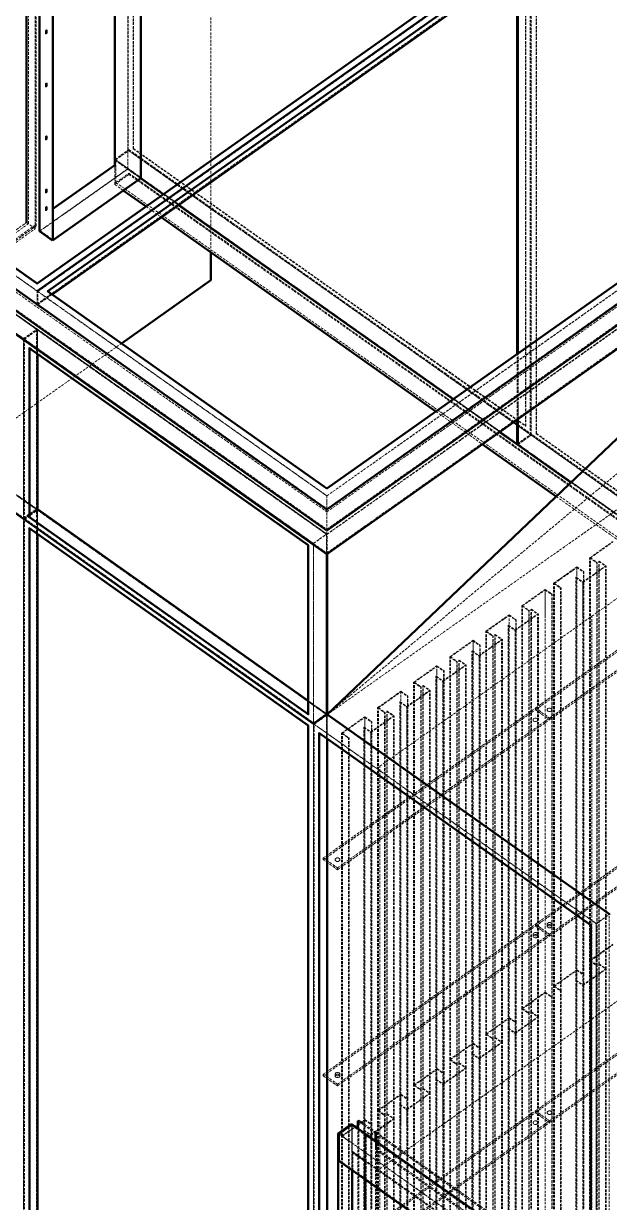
# Model space of a CAD drawing. Header units: millimetres. Extents: x 924 to 14628, y 360 to 10527.
# Drawn here: x 2402 to 3281, y 2112 to 3881 of the extents above; entities that cross this region are included whole.
import ezdxf

# ---------------------------------------------------------------- set-up
doc = ezdxf.new("R2010")
doc.units = ezdxf.units.MM
doc.linetypes.add('Hidden', pattern=[15, 5, -3, 5, -2])
for name, color, linetype, lineweight in [('Default', 7, 'Continuous', 50), ('Edges', 7, 'Hidden', 15), ('HiddenEdges', 2, 'Hidden', 15), ('HiddenSilhouettes', 2, 'Hidden', 15), ('HiddenWires', 7, 'Hidden', 15), ('Silhouettes', 7, 'Continuous', 50), ('Wires', 7, 'Hidden', 15)]:
    doc.layers.add(name, color=color, linetype=linetype, lineweight=lineweight)

# ---------------------------------------------------------------- blocks, each defined once
blk = doc.blocks.new('Isometric')
at = {"layer": 'Edges'}
for points in [[(-579.1, 311.7), (1089.7, 1491.7)], [(-2269.1, 1424.8), (-20.5, -165.2)], [(-2269.1, 1377.4), (-20.5, -212.6)], [(-20.5, -98.3), (1669.5, 1096.7)], [(-20.5, -175.6), (1751.5, 1077.4)], [(-1406.4, 881.7), (-600.3, 311.7)], [(-568.7, 475.1), (-443.9, 563.3)], [(-444.8, 563.9), (-443.9, 563.3)], [(-418.7, 555.9), (-393.6, 538.1)], [(-568.7, 414.3), (-393.6, 538.1)], [(-393.6, 539.3), (-346.6, 506.1)], [(-393.6, 538.5), (-347.2, 505.7)], [(-316.7, 484.1), (232.7, 95.7)], [(-316.1, 484.6), (233.3, 96.1)], [(-679.7, 382.8), (-603.9, 436.3)], [(-600.3, 311.7), (-20.5, -98.3)], [(-20, -535.7), (746.2, 101)], [(362.2, 4.9), (468.7, -70.4)], [(-616.6, -141.2), (-615.7, -140.6)], [(-616.6, -141.2), (-58, -536.2)], [(-47.4, -554.3), (-47.4, -195.7)], [(-47.4, -554.3), (518.3, -954.3)], [(518.3, -954.3), (545.2, -935.3)], [(41.4, -1348.9), (76.7, -1373.9)], [(3.5, -1374.9), (467.4, -1702.9)], [(76.7, -1373.9), (451.5, -1638.9)]]:
    blk.add_lwpolyline(points, dxfattribs=at)
for points in [[(-393.6, 538.1, 0), (-393.6, 1569.8, 0)], [(-443.9, 563.3, 0), (-443.9, 1534.2, 0)], [(-418.7, 555.9, 0), (-418.7, 1552, 0)], [(-569.5, 412.9, 0), (-569.5, 1445.4, 0)], [(-603.9, 436.3, 0), (-603.9, 1421.1, 0)], [(-2216.8, 1377.4, 0), (-20.5, -175.6, 0)], [(-20.5, -165.2, 0), (1803.8, 1124.8, 0)], [(-20.5, -212.6, 0), (1803.8, 1077.4, 0)], [(362.2, 187.3, 0), (362.2, 964.2, 0)], [(-568.7, 449.9, 0), (-418.7, 555.9, 0)], [(-621.5, 448.8, 0), (-603.9, 436.3, 0)], [(-600.3, 284.8, 0), (-600.3, 311.7, 0)], [(-627.2, -144.3, 0), (-627.2, 214.3, 0)], [(-616.6, -141.2, 0), (-616.6, 198.2, 0)], [(361.3, 4.7, 0), (361.3, 55.3, 0)], [(362.2, 4.9, 0), (362.2, 55.9, 0)], [(325.5, 30, 0), (468.2, -70.8, 0)], [(326.1, 30.4, 0), (360.5, 6.1, 0)], [(-20.5, -125.2, 0), (-20.5, -98.3, 0)], [(-615.7, -136.6, 0), (-599.5, -125.1, 0)], [(-627.2, -1834.3, 0), (-627.2, -144.3, 0)], [(-616.6, -1831.2, 0), (-616.6, -162.4, 0)], [(-20.5, -167.3, 0), (-20.5, -165.2, 0)], [(-20.5, -175.6, 0), (-20.5, -167.3, 0)], [(-20.5, -214.7, 0), (-20.5, -212.6, 0)], [(-20.5, -535.3, 0), (-20.5, -509, 0)], [(-47.4, -2244.3, 0), (-47.4, -554.3, 0)], [(-36.8, -2241.2, 0), (-36.8, -572.4, 0)], [(518.3, -2644.3, 0), (518.3, -954.3, 0)], [(2.4, -1374.1, 0), (3.5, -1374.9, 0)], [(3.5, -2235.1, 0), (3.5, -1374.9, 0)], [(76.7, -1388.7, 0), (76.7, -1373.9, 0)], [(55, -2209.3, 0), (55, -1465.1, 0)]]:
    blk.add_polyline3d(points, dxfattribs=at)
at = {"layer": 'HiddenEdges'}
for points in [[(-600.3, 325.8), (1068.4, 1505.8)], [(-600.3, 312), (1088, 1505.8)], [(-600.3, 286), (1088, 1479.8)], [(-600.3, 284.8), (1089.7, 1479.8)], [(-2212.5, 1375.3), (-20.5, -174.7)], [(-20.5, -84.2), (1648.3, 1095.8)], [(-20.5, -124), (1667.8, 1069.8)], [(-1404.7, 880.8), (-600.3, 312)], [(-1404.7, 854.8), (-600.3, 286)], [(-583.5, 831.4), (-583.3, 832.2)], [(-583.5, 831.4), (-583.5, 827.9)], [(-583.3, 832.2), (-582.5, 831.6)], [(-582.8, 833.1), (-582.1, 833.8)], [(-582.8, 833.1), (-581.9, 832.5)], [(-582.8, 827.1), (-581.9, 826.5)], [(-582.5, 826.7), (-581.9, 826.5)], [(-581.9, 826.5), (-581.2, 826.8)], [(-581.4, 834.1), (-580.5, 833.5)], [(-581.4, 828.1), (-580.5, 827.5)], [(-580.9, 829), (-580, 828.4)], [(-580, 833.4), (-579.8, 832.8)], [(-580, 828.4), (-579.8, 829.3)], [(-579.8, 829.3), (-579.8, 832.8)], [(-1406.4, 804.5), (-600.3, 234.5)], [(-583.5, 725.3), (-583.3, 726.2)], [(-583.5, 725.3), (-583.5, 721.8)], [(-583.5, 721.8), (-583.3, 721.2)], [(-583.3, 726.2), (-582.5, 725.6)], [(-582.8, 727), (-582.1, 727.7)], [(-582.8, 721.1), (-581.9, 720.5)], [(-582.1, 727.7), (-581.4, 728)], [(-582.1, 727.7), (-581.2, 727.1)], [(-582.1, 721.4), (-581.2, 720.8)], [(-581.9, 720.5), (-581.2, 720.8)], [(-581.4, 728), (-580.5, 727.4)], [(-581.4, 728), (-580.9, 727.9)], [(-581.2, 720.8), (-580.5, 721.5)], [(-580, 727.3), (-579.8, 726.7)], [(-579.8, 723.2), (-579.8, 726.7)], [(-20.5, -536.2), (1747.3, 713.8)], [(-583.5, 619.3), (-583.3, 620.1)], [(-583.5, 619.3), (-583.5, 615.7)], [(-583.5, 615.7), (-583.3, 615.2)], [(-582.8, 621), (-582.1, 621.7)], [(-582.5, 614.6), (-581.9, 614.4)], [(-581.9, 614.4), (-581.2, 614.7)], [(-581.4, 622), (-580.5, 621.4)], [(-581.4, 622), (-580.9, 621.8)], [(-580.9, 616.9), (-580, 616.3)], [(-580, 616.3), (-579.8, 617.1)], [(-579.8, 617.1), (-579.8, 620.7)], [(-444.8, 574.7), (-417.9, 593.7)], [(-417.9, 593.7), (388.2, 23.7)], [(-416.5, 592.6), (2369.5, -1377.4)], [(-408.1, 596.2), (376.7, 41.2)], [(-444.8, 574.7), (-393.6, 538.5)], [(-444.8, 573.8), (-443.9, 574.4)], [(-443.9, 574.9), (-393.6, 539.3)], [(-443.9, 574.4), (362.2, 4.4)], [(-442.6, 574.1), (2317.2, -1377.4)], [(-583.5, 513.2), (-583.3, 514)], [(-583.5, 513.2), (-583.5, 509.7)], [(-583.5, 509.7), (-583.3, 509.1)], [(-582.1, 515.6), (-581.2, 515)], [(-582.1, 509.2), (-581.2, 508.6)], [(-581.9, 508.3), (-581.2, 508.6)], [(-580.5, 509.3), (-580, 510.2)], [(-580, 515.2), (-579.8, 514.6)], [(-579.8, 511.1), (-579.8, 514.6)], [(-346.6, 506.1), (-316.1, 484.6)], [(-583.5, 477.8), (-583.3, 478.7)], [(-583.5, 477.8), (-583.5, 474.3)], [(-583.5, 474.3), (-583.3, 473.7)], [(-582.8, 479.6), (-581.9, 479)], [(-582.8, 473.6), (-581.9, 473)], [(-581.9, 473), (-581.2, 473.3)], [(-581.4, 480.6), (-580.9, 480.4)], [(-580.9, 475.5), (-580, 474.9)], [(-580.5, 474), (-580, 474.9)], [(-580, 479.8), (-579.8, 479.2)], [(-579.8, 475.7), (-579.8, 479.2)], [(-593.8, 432.1), (-568.7, 449.9)], [(-1431.6, 424.8), (-627.2, -144)], [(-1405.6, 444.4), (-599.5, -125.6)], [(-598.6, 310.8), (-20.5, -98)], [(-579.1, 310.8), (-20.5, -84.2)], [(-598.6, 284.8), (-20.5, -124)], [(-627.2, 216.3), (-47.4, -193.7)], [(-625.5, 215.5), (-47.4, -193.3)], [(-601.2, -123.9), (-601.2, 235.1)], [(-600.3, 234.5), (-599.5, 235.1)], [(-600.3, 234.5), (-20.5, -175.5)], [(-599.5, 233.9), (-21.4, -174.9)], [(-615.7, 198.8), (-57.1, -196.2)], [(232.7, 95.7), (325.5, 30)], [(233.3, 96.1), (326.1, 30.4)], [(361.3, 4.7), (388.2, 23.7)], [(362.2, 4.9), (388.2, 23.3)], [(362.2, 4.4), (1168.3, -565.6)], [(468.7, -70.4), (1166.6, -563.9)], [(-627.2, -144.3), (-600.3, -125.3)], [(-625.5, -143.5), (-615.7, -136.6)], [(-599.5, -126.8), (-21.4, -535.6)], [(-625.5, -145.2), (-47.4, -554)], [(-47.4, -193.7), (-20.5, -174.7)], [(-20.5, -175.5), (-19.7, -174.9)], [(-58, -196.8), (-57.1, -196.2)], [(-47.4, -552.3), (-47.4, -193.3)], [(-47.4, -554), (-21.4, -535.6)], [(-20.5, -536.2), (545.2, -936.2)], [(-19.7, -536.8), (544.3, -935.6)], [(-45.7, -555.2), (518.3, -954)], [(-35.9, -571.8), (508.6, -956.8)], [(518.3, -954), (544.3, -935.6)], [(4.7, -1375.3), (29.3, -1357.9)], [(4.7, -1375.3), (468.5, -1703.3)], [(56.1, -1376.9), (74, -1389.5)], [(58.1, -1375.5), (468.2, -1665.5)], [(76.7, -1373.9), (78.8, -1372.4)], [(30.4, -1409.7), (494.3, -1737.7)], [(30.4, -1412.4), (55, -1429.8)], [(76.7, -1405.7), (78.8, -1404.2)], [(4.7, -1427.9), (468.5, -1755.9)], [(55, -1429.8), (56.1, -1429)]]:
    blk.add_lwpolyline(points, dxfattribs=at)
for points in [[(-417.9, 593.7, 0), (-417.9, 2283.7, 0)], [(-417.9, 593.3, 0), (-417.9, 2281.6, 0)], [(-408.1, 596.2, 0), (-408.1, 2265, 0)], [(-443.9, 574.4, 0), (-443.9, 2264.4, 0)], [(-418.7, 556.3, 0), (-418.7, 1970.5, 0)], [(-603.9, 443.7, 0), (-603.9, 1893.2, 0)], [(-569.5, 475.7, 0), (-569.5, 1837.9, 0)], [(377.6, 41.8, 0), (377.6, 1710.6, 0)], [(388.2, 23.7, 0), (388.2, 1713.7, 0)], [(388.2, 23.3, 0), (388.2, 1711.6, 0)], [(398, 26.2, 0), (398, 1695, 0)], [(-20.5, -98, 0), (1667.8, 1095.8, 0)], [(-20.5, -174.7, 0), (1747.3, 1075.3, 0)], [(-1385.2, 880.8, 0), (-600.3, 325.8, 0)], [(-583.5, 827.9, 0), (-583.3, 827.3, 0)], [(-583.3, 832.2, 0), (-582.8, 833.1, 0)], [(-582.1, 833.8, 0), (-581.4, 834.1, 0)], [(-581.4, 834.1, 0), (-580.9, 834, 0)], [(-581.2, 826.8, 0), (-580.5, 827.5, 0)], [(-580.5, 827.5, 0), (-580, 828.4, 0)], [(-1405.6, 803.9, 0), (-601.2, 235.1, 0)], [(-1431.6, 785.5, 0), (-627.2, 216.7, 0)], [(-583.3, 726.2, 0), (-582.8, 727, 0)], [(-582.5, 720.6, 0), (-581.9, 720.5, 0)], [(-580.5, 721.5, 0), (-580, 722.3, 0)], [(-580, 722.3, 0), (-579.8, 723.2, 0)], [(-583.3, 620.1, 0), (-582.8, 621, 0)], [(-583.3, 620.1, 0), (-582.5, 619.5, 0)], [(-582.1, 621.7, 0), (-581.4, 622, 0)], [(-581.2, 614.7, 0), (-580.5, 615.4, 0)], [(-580.5, 615.4, 0), (-580, 616.3, 0)], [(-580, 621.2, 0), (-579.8, 620.7, 0)], [(-443.9, 574.9, 0), (-417.9, 593.3, 0)], [(-442.6, 574.1, 0), (-416.5, 592.6, 0)], [(-417.9, 593.3, 0), (386.5, 24.5, 0)], [(-416.5, 592.6, 0), (-416.5, 594.7, 0)], [(-408.1, 596.2, 0), (-407.3, 596.8, 0)], [(-442.6, 528.8, 0), (-442.6, 574.1, 0)], [(-595.5, 431.3, 0), (-418.7, 556.3, 0)], [(-444.8, 525.2, 0), (-416.5, 545.2, 0)], [(-418.7, 556.3, 0), (-392.7, 537.9, 0)], [(-416.5, 545.2, 0), (-416.5, 547.3, 0)], [(-416.5, 545.2, 0), (2369.5, -1424.8, 0)], [(-583.3, 514, 0), (-582.8, 514.9, 0)], [(-582.8, 514.9, 0), (-582.1, 515.6, 0)], [(-582.5, 508.5, 0), (-581.9, 508.3, 0)], [(-582.1, 515.6, 0), (-581.4, 515.9, 0)], [(-581.4, 515.9, 0), (-580.9, 515.8, 0)], [(-581.2, 508.6, 0), (-580.5, 509.3, 0)], [(-580, 510.2, 0), (-579.8, 511.1, 0)], [(-347.2, 505.7, 0), (-316.7, 484.1, 0)], [(-583.3, 478.7, 0), (-582.8, 479.6, 0)], [(-582.8, 479.6, 0), (-582.1, 480.3, 0)], [(-582.5, 473.1, 0), (-581.9, 473, 0)], [(-582.1, 480.3, 0), (-581.4, 480.6, 0)], [(-581.2, 473.3, 0), (-580.5, 474, 0)], [(-580, 474.9, 0), (-579.8, 475.7, 0)], [(-2053.4, -581.3, 0), (-603.9, 443.7, 0)], [(-1406.4, 444.7, 0), (-600.3, -125.3, 0)], [(-1406.4, 443.8, 0), (-600.3, -126.2, 0)], [(-1405.6, 443.2, 0), (-601.2, -125.6, 0)], [(-603.9, 443.7, 0), (-601.7, 442.2, 0)], [(-600.3, 325.8, 0), (-600.3, 326.7, 0)], [(-600.3, 286, 0), (-600.3, 312, 0)], [(-627.2, 216.7, 0), (-601.2, 235.1, 0)], [(-627.2, -142.3, 0), (-627.2, 216.7, 0)], [(-600.3, -125.3, 0), (-600.3, 235.3, 0)], [(362.2, 55.9, 0), (362.2, 187.3, 0)], [(361.3, 55.3, 0), (361.3, 84.8, 0)], [(388.2, 23.7, 0), (1194.3, -546.3, 0)], [(398, 26.2, 0), (398.8, 26.8, 0)], [(398, 26.2, 0), (1182.8, -528.8, 0)], [(388.2, 23.3, 0), (1192.6, -545.5, 0)], [(-20.5, -84.2, 0), (-20.5, -83.3, 0)], [(468.2, -70.8, 0), (1278.8, -644.1, 0)], [(-20.5, -124, 0), (-20.5, -98, 0)], [(-627.2, -144, 0), (-601.2, -125.6, 0)], [(-601.2, -1813.9, 0), (-601.2, -125.6, 0)], [(-600.3, -125.3, 0), (-20.5, -535.3, 0)], [(-20.5, -174.7, 0), (-20.5, -125.2, 0)], [(-20.5, -167.3, 0), (-20.5, -130.3, 0)], [(-627.2, -1832.3, 0), (-627.2, -144, 0)], [(-615.7, -161.8, 0), (-57.1, -556.8, 0)], [(-47.4, -193.3, 0), (-21.4, -174.9, 0)], [(-21.4, -533.9, 0), (-21.4, -174.9, 0)], [(-57.1, -535.6, 0), (-57.1, -196.2, 0)], [(-47.4, -195.7, 0), (-47.4, -193.7, 0)], [(519.4, -1038.3, 0), (519.4, -232.2, 0)], [(524.3, -1034.8, 0), (524.3, -228.7, 0)], [(479.8, -254.5, 0), (479.8, -240.2, 0)], [(479.8, -1047.5, 0), (479.8, -241.4, 0)], [(493.1, -1056.9, 0), (493.1, -250.8, 0)], [(478.5, -1067.2, 0), (478.5, -261.1, 0)], [(491.8, -339.4, 0), (491.8, -270.5, 0)], [(491.8, -1077.8, 0), (491.8, -271.7, 0)], [(416.1, -339.4, 0), (416.1, -285.2, 0)], [(416.1, -1092.5, 0), (416.1, -286.4, 0)], [(429.4, -1101.9, 0), (429.4, -295.8, 0)], [(447.2, -1089.3, 0), (447.2, -283.2, 0)], [(383.6, -1134.3, 0), (383.6, -328.2, 0)], [(388.6, -1130.8, 0), (388.6, -324.7, 0)], [(344, -339.4, 0), (344, -336.2, 0)], [(344, -1143.5, 0), (344, -337.4, 0)], [(357.3, -1152.9, 0), (357.3, -346.8, 0)], [(316.4, -1181.8, 0), (316.4, -375.7, 0)], [(342.7, -1163.2, 0), (342.7, -357.1, 0)], [(356, -424.2, 0), (356, -366.5, 0)], [(356, -1173.8, 0), (356, -367.7, 0)], [(271.9, -424.2, 0), (271.9, -387.2, 0)], [(271.9, -388.4, 0), (271.9, -388.4, 0)], [(271.9, -1194.5, 0), (271.9, -388.4, 0)], [(285.2, -1203.9, 0), (285.2, -397.8, 0)], [(311.5, -1185.3, 0), (311.5, -379.2, 0)], [(270.6, -1214.2, 0), (270.6, -408.1, 0)], [(283.9, -424.2, 0), (283.9, -417.5, 0)], [(283.9, -1224.8, 0), (283.9, -418.7, 0)], [(199.8, -509, 0), (199.8, -438.2, 0)], [(199.8, -1245.5, 0), (199.8, -439.4, 0)], [(239.4, -1236.3, 0), (239.4, -430.2, 0)], [(244.3, -1232.8, 0), (244.3, -426.7, 0)], [(198.5, -1265.2, 0), (198.5, -459.1, 0)], [(211.8, -509, 0), (211.8, -468.5, 0)], [(211.8, -1275.8, 0), (211.8, -469.7, 0)], [(213.1, -1254.9, 0), (213.1, -448.8, 0)], [(127.6, -509, 0), (127.6, -489.2, 0)], [(127.6, -1296.5, 0), (127.6, -490.4, 0)], [(167.2, -1287.3, 0), (167.2, -481.2, 0)], [(172.2, -1283.8, 0), (172.2, -477.7, 0)], [(126.4, -1316.2, 0), (126.4, -510.1, 0)], [(140.9, -1305.9, 0), (140.9, -499.8, 0)], [(-21.4, -2223.9, 0), (-21.4, -535.6, 0)], [(-20.5, -536.2, 0), (-20.5, -535.3, 0)], [(-20.5, -536.2, 0), (-20, -535.7, 0)], [(-19.7, -2225.6, 0), (-19.7, -535.6, 0)], [(55.5, -593.9, 0), (55.5, -540.2, 0)], [(55.5, -1347.5, 0), (55.5, -541.4, 0)], [(95.1, -1338.3, 0), (95.1, -532.2, 0)], [(100.1, -1334.8, 0), (100.1, -528.7, 0)], [(139.7, -593.9, 0), (139.7, -519.5, 0)], [(139.7, -1326.8, 0), (139.7, -520.7, 0)], [(-58, -557.4, 0), (-57.1, -556.8, 0)], [(-57.1, -2225.6, 0), (-57.1, -556.8, 0)], [(-47.4, -2242.3, 0), (-47.4, -554, 0)], [(54.2, -1367.2, 0), (54.2, -561.1, 0)], [(68.8, -1356.9, 0), (68.8, -550.8, 0)], [(23, -1389.3, 0), (23, -583.2, 0)], [(67.5, -593.9, 0), (67.5, -570.5, 0)], [(67.5, -1377.8, 0), (67.5, -571.7, 0)], [(0.7, -846.2, 0), (0.7, -842.7, 0)], [(544.3, -2623.9, 0), (544.3, -935.6, 0)], [(507.7, -957.4, 0), (508.6, -956.8, 0)], [(508.6, -2625.6, 0), (508.6, -956.8, 0)], [(518.3, -2642.3, 0), (518.3, -954, 0)], [(524.3, -1840.9, 0), (524.3, -1034.8, 0)], [(479.8, -1102.9, 0), (479.8, -1046.3, 0)], [(479.8, -1853.6, 0), (479.8, -1047.5, 0)], [(493.1, -1863, 0), (493.1, -1056.9, 0)], [(519.4, -1844.4, 0), (519.4, -1038.3, 0)], [(478.5, -1873.3, 0), (478.5, -1067.2, 0)], [(491.8, -1102.9, 0), (491.8, -1076.6, 0)], [(491.8, -1883.9, 0), (491.8, -1077.8, 0)], [(416.1, -1102.9, 0), (416.1, -1091.3, 0)], [(416.1, -1898.6, 0), (416.1, -1092.5, 0)], [(429.4, -1908, 0), (429.4, -1101.9, 0)], [(447.2, -1895.4, 0), (447.2, -1089.3, 0)], [(388.6, -1936.9, 0), (388.6, -1130.8, 0)], [(344, -1187.7, 0), (344, -1142.3, 0)], [(344, -1949.6, 0), (344, -1143.5, 0)], [(357.3, -1959, 0), (357.3, -1152.9, 0)], [(383.6, -1940.4, 0), (383.6, -1134.3, 0)], [(342.7, -1969.3, 0), (342.7, -1163.2, 0)], [(356, -1187.7, 0), (356, -1172.6, 0)], [(356, -1979.9, 0), (356, -1173.8, 0)], [(271.9, -1272.6, 0), (271.9, -1193.3, 0)], [(271.9, -2000.6, 0), (271.9, -1194.5, 0)], [(311.5, -1991.4, 0), (311.5, -1185.3, 0)], [(316.4, -1987.9, 0), (316.4, -1181.8, 0)], [(270.6, -2020.3, 0), (270.6, -1214.2, 0)], [(283.9, -1272.6, 0), (283.9, -1223.6, 0)], [(283.9, -2030.9, 0), (283.9, -1224.8, 0)], [(285.2, -2010, 0), (285.2, -1203.9, 0)], [(199.8, -1272.6, 0), (199.8, -1244.3, 0)], [(199.8, -2051.6, 0), (199.8, -1245.5, 0)], [(239.4, -2042.4, 0), (239.4, -1236.3, 0)], [(244.3, -2038.9, 0), (244.3, -1232.8, 0)], [(198.5, -2071.3, 0), (198.5, -1265.2, 0)], [(213.1, -2061, 0), (213.1, -1254.9, 0)], [(0.7, -1279, 0), (0.7, -1275.5, 0)], [(127.6, -1357.4, 0), (127.6, -1295.3, 0)], [(127.6, -2102.6, 0), (127.6, -1296.5, 0)], [(167.2, -2093.4, 0), (167.2, -1287.3, 0)], [(172.2, -2089.9, 0), (172.2, -1283.8, 0)], [(211.8, -1357.4, 0), (211.8, -1274.6, 0)], [(211.8, -2081.9, 0), (211.8, -1275.8, 0)], [(126.4, -2122.3, 0), (126.4, -1316.2, 0)], [(140.9, -2112, 0), (140.9, -1305.9, 0)], [(95.1, -2144.4, 0), (95.1, -1338.3, 0)], [(100.1, -2140.9, 0), (100.1, -1334.8, 0)], [(139.7, -1357.4, 0), (139.7, -1325.6, 0)], [(139.7, -2132.9, 0), (139.7, -1326.8, 0)], [(396.7, -1332.3, 0), (396.7, -1328.8, 0)], [(29.3, -2215.3, 0), (29.3, -1355.1, 0)], [(30.4, -1409.7, 0), (30.4, -1355.9, 0)], [(43.5, -2213.6, 0), (43.5, -1347.4, 0)], [(54.2, -2173.3, 0), (54.2, -1367.2, 0)], [(55.5, -1357.4, 0), (55.5, -1346.3, 0)], [(55.5, -2153.6, 0), (55.5, -1347.5, 0)], [(68.8, -2163, 0), (68.8, -1356.9, 0)], [(4.7, -1427.9, 0), (4.7, -1375.3, 0)], [(23, -2195.4, 0), (23, -1389.3, 0)], [(57.3, -2210.4, 0), (57.3, -1376.1, 0)], [(67.5, -1442.2, 0), (67.5, -1376.6, 0)], [(67.5, -2183.9, 0), (67.5, -1377.8, 0)], [(76.7, -2240.1, 0), (76.7, -1388.7, 0)], [(78.8, -1404.2, 0), (78.8, -1372.4, 0)], [(29.3, -1410.5, 0), (30.4, -1409.7, 0)], [(31.5, -2191.1, 0), (31.5, -1411.6, 0)], [(78.8, -1404.2, 0), (453.6, -1669.2, 0)], [(3.5, -1428.7, 0), (4.7, -1427.9, 0)], [(55, -1465.1, 0), (55, -1429.8, 0)]]:
    blk.add_polyline3d(points, dxfattribs=at)
at = {"layer": 'HiddenSilhouettes'}
for points in [[(-598.6, 310.8), (1089.7, 1504.6)], [(-2216.8, 1422.7), (-20.5, -130.3)], [(-20.5, -130.3), (1751.5, 1122.7)], [(-583.3, 827.3), (-582.5, 826.7)], [(-583.3, 827.3), (-582.8, 827.1)], [(-582.8, 827.1), (-582.1, 827.4)], [(-582.7, 830.8), (-582.5, 831.6)], [(-582.7, 827.3), (-582.7, 830.8)], [(-581.9, 832.5), (-581.2, 833.2)], [(-581.2, 833.2), (-580.5, 833.5)], [(-580.9, 834), (-580.7, 833.4)], [(-580.9, 834), (-580, 833.4)], [(-580.7, 829.9), (-580.7, 833.4)], [(-1406.4, 805.3), (-600.3, 235.3)], [(-1405.6, 805.1), (-599.5, 235.1)], [(-583.3, 721.2), (-582.8, 721.1)], [(-583.3, 721.2), (-582.5, 720.6)], [(-582.8, 721.1), (-582.1, 721.4)], [(-582.7, 724.7), (-582.5, 725.6)], [(-582.7, 721.2), (-582.7, 724.7)], [(-582.7, 721.2), (-582.5, 720.6)], [(-581.2, 727.1), (-580.5, 727.4)], [(-580.9, 727.9), (-580.7, 727.3)], [(-580.9, 727.9), (-580, 727.3)], [(-580.9, 722.9), (-580.7, 723.8)], [(-580.7, 723.8), (-580.7, 727.3)], [(-580.5, 727.4), (-580, 727.3)], [(-583.3, 615.2), (-582.5, 614.6)], [(-582.8, 615), (-582.1, 615.3)], [(-582.7, 618.7), (-582.5, 619.5)], [(-582.7, 615.1), (-582.7, 618.7)], [(-582.7, 615.1), (-582.5, 614.6)], [(-582.5, 619.5), (-581.9, 620.4)], [(-581.9, 620.4), (-581.2, 621.1)], [(-580.9, 621.8), (-580, 621.2)], [(-580.9, 616.9), (-580.7, 617.7)], [(-580.7, 617.7), (-580.7, 621.3)], [(-580.5, 621.4), (-580, 621.2)], [(-416.5, 594.7), (2339.8, -1354.3)], [(-407.3, 596.8), (377.6, 41.8)], [(-442.6, 528.8), (-416.5, 547.3)], [(-416.5, 547.3), (2337.5, -1400.1)], [(-444.8, 525.2), (-427.7, 513.1)], [(-442.6, 528.8), (2317.2, -1422.7)], [(-583.3, 509.1), (-582.5, 508.5)], [(-582.8, 508.9), (-582.1, 509.2)], [(-582.7, 512.6), (-582.5, 513.4)], [(-582.7, 509.1), (-582.7, 512.6)], [(-582.7, 509.1), (-582.5, 508.5)], [(-582.1, 509.2), (-581.4, 509.9)], [(-581.9, 514.3), (-581.2, 515)], [(-581.4, 509.9), (-580.9, 510.8)], [(-580.9, 515.8), (-580, 515.2)], [(-580.9, 515.8), (-580.7, 515.2)], [(-580.7, 511.7), (-580.7, 515.2)], [(-580.5, 515.3), (-580, 515.2)], [(-347.8, 505.3), (-317.3, 483.7)], [(-583.3, 473.7), (-582.5, 473.1)], [(-582.8, 473.6), (-582.1, 473.9)], [(-582.7, 477.2), (-582.5, 478.1)], [(-582.7, 473.7), (-582.7, 477.2)], [(-582.7, 473.7), (-582.5, 473.1)], [(-582.1, 473.9), (-581.4, 474.6)], [(-581.9, 479), (-581.2, 479.7)], [(-581.4, 474.6), (-580.9, 475.5)], [(-580.9, 480.4), (-580, 479.8)], [(-580.7, 476.3), (-580.7, 479.8)], [(-569.5, 475.7), (-568.7, 476.3)], [(-569.5, 475.7), (-568.7, 475.1)], [(-2035.8, -556.3), (-617.3, 446.7)], [(-593.8, 432.1), (-568.7, 414.3)], [(-627.2, 216.3), (-600.3, 235.3)], [(-600.3, 235.3), (-20.5, -174.7)], [(-599.5, 235.1), (-19.7, -174.9)], [(-2009, -908.7), (-431.2, 207)], [(232.1, 95.3), (324.9, 29.6)], [(197.7, 70.9), (290.5, 5.3)], [(376.7, 41.2), (377.6, 41.8)], [(361.3, 3.8), (362.2, 4.4)], [(467.6, -71.3), (1167.4, -566.2)], [(-637.8, -98), (-601.2, -123.9)], [(438.3, -99.2), (1278.8, -693.6)], [(-600.3, -125.3), (-20.5, -535.3)], [(-600.3, -126.2), (-599.5, -125.6)], [(-600.3, -126.2), (-20.5, -536.2)], [(-599.5, -125.6), (-19.7, -535.6)], [(-625.5, -143.5), (-47.4, -552.3)], [(-616.6, -162.4), (-615.7, -161.8)], [(506.9, -222.2), (551.9, -190.4)], [(396.7, -522.7), (821, -222.7)], [(396.7, -526.2), (821, -226.2)], [(505.2, -222.2), (519.4, -232.2)], [(506.9, -222.2), (520.2, -231.6)], [(523.5, -229.3), (536.8, -238.7)], [(434.8, -273.2), (479.8, -241.4)], [(479.8, -240.2), (493.9, -250.2)], [(479.8, -241.4), (493.1, -250.8)], [(491.8, -270.5), (536.8, -238.7)], [(493.1, -250.8), (493.9, -250.2)], [(434.8, -273.2), (448.1, -282.6)], [(447.2, -283.2), (448.1, -282.6)], [(477.7, -261.7), (491.8, -271.7)], [(478.5, -261.1), (491.8, -270.5)], [(371.2, -318.2), (416.1, -286.4)], [(416.1, -286.4), (429.4, -295.8)], [(369.5, -318.2), (383.6, -328.2)], [(371.2, -318.2), (384.5, -327.6)], [(383.6, -328.2), (384.5, -327.6)], [(387.7, -325.3), (388.6, -324.7)], [(387.7, -325.3), (401, -334.7)], [(388.6, -324.7), (402.7, -334.7)], [(344, -336.2), (358.1, -346.2)], [(344, -337.4), (357.3, -346.8)], [(356, -366.5), (401, -334.7)], [(357.3, -346.8), (358.1, -346.2)], [(297.3, -369.2), (311.5, -379.2)], [(299, -369.2), (312.3, -378.6)], [(315.6, -376.3), (328.9, -385.7)], [(341.9, -357.7), (342.7, -357.1)], [(342.7, -357.1), (356, -366.5)], [(271.9, -387.2), (286, -397.2)], [(271.9, -388.4), (285.2, -397.8)], [(283.9, -417.5), (328.9, -385.7)], [(285.2, -397.8), (286, -397.2)], [(226.9, -420.2), (240.2, -429.6)], [(269.8, -408.7), (270.6, -408.1)], [(270.6, -408.1), (283.9, -417.5)], [(154.8, -471.2), (199.8, -439.4)], [(199.8, -438.2), (213.9, -448.2)], [(199.8, -439.4), (213.1, -448.8)], [(213.1, -448.8), (213.9, -448.2)], [(243.5, -427.3), (256.8, -436.7)], [(244.3, -426.7), (258.4, -436.7)], [(154.8, -471.2), (168.1, -480.6)], [(197.6, -459.7), (211.8, -469.7)], [(82.7, -522.2), (127.6, -490.4)], [(127.6, -489.2), (141.8, -499.2)], [(127.6, -490.4), (140.9, -499.8)], [(139.7, -519.5), (184.6, -487.7)], [(167.2, -481.2), (168.1, -480.6)], [(171.3, -478.3), (172.2, -477.7)], [(172.2, -477.7), (186.3, -487.7)], [(-58, -508), (-21.4, -533.9)], [(126.4, -510.1), (139.7, -519.5)], [(140.9, -499.8), (141.8, -499.2)], [(-20.5, -536.2), (-19.7, -535.6)], [(-20.5, -536.2), (-20, -535.7)], [(-19.7, -535.6), (546, -935.6)], [(10.5, -573.2), (55.5, -541.4)], [(55.5, -541.4), (68.8, -550.8)], [(67.5, -570.5), (112.5, -538.7)], [(67.5, -571.7), (114.2, -538.7)], [(81, -522.2), (95.1, -532.2)], [(82.7, -522.2), (96, -531.6)], [(95.1, -532.2), (96, -531.6)], [(99.2, -529.3), (100.1, -528.7)], [(99.2, -529.3), (112.5, -538.7)], [(0.7, -842.7), (425, -542.7)], [(0.7, -846.2), (425, -546.2)], [(53.4, -561.7), (54.2, -561.1)], [(54.2, -561.1), (67.5, -570.5)], [(-36.8, -572.4), (-35.9, -571.8)], [(8.8, -573.2), (23, -583.2)], [(10.5, -573.2), (23.8, -582.6)], [(23, -583.2), (23.8, -582.6)], [(396.7, -959), (821, -659)], [(425, -975.5), (849.2, -675.5)], [(-27.6, -826.2), (0.7, -846.2)], [(-27.6, -1255.5), (396.7, -955.5)], [(-27.6, -1259), (396.7, -959)], [(396.7, -959), (425, -979)], [(420.1, -958.1), (421.4, -956.5), (423.7, -955.6), (426.3, -955.6), (428.5, -956.5), (429.8, -958.1), (429.8, -959.9), (428.5, -961.5), (426.3, -962.4), (423.7, -962.4), (421.4, -961.5), (420.1, -959.9)], [(0.7, -1275.5), (425, -975.5)], [(0.7, -1279), (425, -979)], [(391.9, -978.1), (393.2, -976.5), (395.4, -975.6), (398, -975.6), (400.2, -976.5), (401.5, -978.1), (401.5, -979.9), (400.2, -981.5), (398, -982.4), (395.4, -982.4), (393.2, -981.5), (391.9, -979.9)], [(506.9, -1028.3), (551.9, -996.5)], [(396.7, -1328.8), (821, -1028.8)], [(396.7, -1332.3), (821, -1032.3)], [(505.2, -1028.3), (519.4, -1038.3)], [(519.4, -1038.3), (520.2, -1037.7)], [(524.3, -1034.8), (538.5, -1044.8)], [(425, -1348.8), (849.2, -1048.8)], [(425, -1352.3), (849.2, -1052.3)], [(434.8, -1079.3), (479.8, -1047.5)], [(479.8, -1046.3), (493.9, -1056.3)], [(491.8, -1076.6), (536.8, -1044.8)], [(493.1, -1056.9), (493.9, -1056.3)], [(433.1, -1079.3), (447.2, -1089.3)], [(434.8, -1079.3), (448.1, -1088.7)], [(477.7, -1067.8), (491.8, -1077.8)], [(478.5, -1067.2), (491.8, -1076.6)], [(371.2, -1124.3), (416.1, -1092.5)], [(416.1, -1091.3), (430.3, -1101.3)], [(447.2, -1089.3), (448.1, -1088.7)], [(369.5, -1124.3), (383.6, -1134.3)], [(387.7, -1131.4), (388.6, -1130.8)], [(388.6, -1130.8), (402.7, -1140.8)], [(297.3, -1175.3), (344, -1142.3)], [(344, -1142.3), (358.1, -1152.3)], [(356, -1172.6), (401, -1140.8)], [(356, -1173.8), (402.7, -1140.8)], [(357.3, -1152.9), (358.1, -1152.3)], [(383.6, -1134.3), (384.5, -1133.7)], [(297.3, -1175.3), (311.5, -1185.3)], [(299, -1175.3), (312.3, -1184.7)], [(341.9, -1163.8), (342.7, -1163.2)], [(341.9, -1163.8), (356, -1173.8)], [(226.9, -1226.3), (271.9, -1194.5)], [(271.9, -1194.5), (285.2, -1203.9)], [(283.9, -1223.6), (328.9, -1191.8)], [(311.5, -1185.3), (312.3, -1184.7)], [(315.6, -1182.4), (328.9, -1191.8)], [(225.2, -1226.3), (239.4, -1236.3)], [(226.9, -1226.3), (240.2, -1235.7)], [(269.8, -1214.8), (270.6, -1214.2)], [(270.6, -1214.2), (283.9, -1223.6)], [(285.2, -1203.9), (286, -1203.3)], [(199.8, -1244.3), (213.9, -1254.3)], [(199.8, -1245.5), (213.1, -1254.9)], [(211.8, -1274.6), (256.8, -1242.8)], [(239.4, -1236.3), (240.2, -1235.7)], [(243.5, -1233.4), (256.8, -1242.8)], [(-27.6, -1259), (0.7, -1279)], [(-4.1, -1258.1), (-2.8, -1256.5), (-0.6, -1255.6), (2, -1255.6), (4.2, -1256.5), (5.5, -1258.1), (5.5, -1259.9), (4.2, -1261.5), (2, -1262.4), (-0.6, -1262.4), (-2.8, -1261.5), (-4.1, -1259.9)], [(197.6, -1265.8), (198.5, -1265.2)], [(213.1, -1254.9), (213.9, -1254.3)], [(82.7, -1328.3), (127.6, -1296.5)], [(127.6, -1295.3), (141.8, -1305.3)], [(127.6, -1296.5), (140.9, -1305.9)], [(139.7, -1325.6), (184.6, -1293.8)], [(154.8, -1277.3), (168.1, -1286.7)], [(167.2, -1287.3), (168.1, -1286.7)], [(171.3, -1284.4), (184.6, -1293.8)], [(126.4, -1316.2), (139.7, -1325.6)], [(140.9, -1305.9), (141.8, -1305.3)], [(-27.6, -1628.8), (396.7, -1328.8)], [(81, -1328.3), (95.1, -1338.3)], [(82.7, -1328.3), (96, -1337.7)], [(99.2, -1335.4), (112.5, -1344.8)], [(100.1, -1334.8), (114.2, -1344.8)], [(396.7, -1328.8), (425, -1348.8)], [(396.7, -1332.3), (425, -1352.3)], [(0.7, -1648.8), (425, -1348.8)], [(0.7, -1652.3), (425, -1352.3)], [(10.5, -1379.3), (55.5, -1347.5)], [(29.3, -1357.9), (493.1, -1685.9)], [(41.4, -1348.9), (43.5, -1347.4)], [(43.5, -1347.4), (78.8, -1372.4)], [(53.4, -1367.8), (54.2, -1367.2)], [(54.2, -1367.2), (67.5, -1376.6)], [(55.5, -1347.5), (68.8, -1356.9)], [(67.5, -1376.6), (112.5, -1344.8)], [(67.5, -1377.8), (114.2, -1344.8)], [(68.8, -1356.9), (69.7, -1356.3)], [(8.8, -1379.3), (23, -1389.3)], [(10.5, -1379.3), (23.8, -1388.7)], [(23, -1389.3), (23.8, -1388.7)], [(57.3, -1376.1), (58.1, -1375.5)], [(57.3, -1376.1), (467.4, -1666.1)], [(29.3, -1410.5), (493.1, -1738.5)], [(30.4, -1412.4), (31.5, -1411.6)], [(31.5, -1411.6), (56.1, -1429)], [(76.7, -1405.7), (451.5, -1670.7)]]:
    blk.add_lwpolyline(points, dxfattribs=at)
for points in [[(420.1, -954.5), (421.4, -953), (423.7, -952), (426.3, -952), (428.5, -953), (429.8, -954.5), (429.8, -956.4), (428.5, -958), (426.3, -958.9), (423.7, -958.9), (421.4, -958), (420.1, -956.4)], [(391.9, -974.5), (393.2, -973), (395.4, -972), (398, -972), (400.2, -973), (401.5, -974.5), (401.5, -976.4), (400.2, -978), (398, -978.9), (395.4, -978.9), (393.2, -978), (391.9, -976.4)], [(-4.1, -1254.5), (-2.8, -1253), (-0.6, -1252), (2, -1252), (4.2, -1253), (5.5, -1254.5), (5.5, -1256.4), (4.2, -1258), (2, -1258.9), (-0.6, -1258.9), (-2.8, -1258), (-4.1, -1256.4)]]:
    blk.add_lwpolyline(points, close=True, dxfattribs=at)
for points in [[(-252.4, 389.2, 0), (-252.4, 2450.5, 0)], [(-407.3, 596.8, 0), (-407.3, 2265.6, 0)], [(-601.7, 442.2, 0), (-601.7, 1891.7, 0)], [(-617.3, 446.7, 0), (-617.3, 1865.2, 0)], [(-593.8, 432.1, 0), (-593.8, 1844.7, 0)], [(376.7, 41.2, 0), (376.7, 1710, 0)], [(386.5, 24.5, 0), (386.5, 1712.8, 0)], [(398.8, 26.8, 0), (398.8, 1695.6, 0)], [(-582.7, 827.3, 0), (-582.5, 826.7, 0)], [(-582.5, 831.6, 0), (-581.9, 832.5, 0)], [(-582.1, 827.4, 0), (-581.4, 828.1, 0)], [(-581.4, 828.1, 0), (-580.9, 829, 0)], [(-580.9, 829, 0), (-580.7, 829.9, 0)], [(-580.5, 833.5, 0), (-580, 833.4, 0)], [(-582.5, 725.6, 0), (-581.9, 726.4, 0)], [(-582.1, 721.4, 0), (-581.4, 722.1, 0)], [(-581.9, 726.4, 0), (-581.2, 727.1, 0)], [(-581.4, 722.1, 0), (-580.9, 722.9, 0)], [(-583.3, 615.2, 0), (-582.8, 615, 0)], [(-582.1, 615.3, 0), (-581.4, 616, 0)], [(-581.4, 616, 0), (-580.9, 616.9, 0)], [(-581.2, 621.1, 0), (-580.5, 621.4, 0)], [(-580.9, 621.8, 0), (-580.7, 621.3, 0)], [(-444.8, 574.7, 0), (-416.5, 594.7, 0)], [(-444.8, 525.2, 0), (-444.8, 574.7, 0)], [(-444.8, 573.8, 0), (-393.3, 537.5, 0)], [(-583.3, 509.1, 0), (-582.8, 508.9, 0)], [(-582.5, 513.4, 0), (-581.9, 514.3, 0)], [(-581.2, 515, 0), (-580.5, 515.3, 0)], [(-580.9, 510.8, 0), (-580.7, 511.7, 0)], [(-583.3, 473.7, 0), (-582.8, 473.6, 0)], [(-582.5, 478.1, 0), (-581.9, 479, 0)], [(-581.2, 479.7, 0), (-580.5, 480, 0)], [(-580.9, 480.4, 0), (-580.7, 479.8, 0)], [(-580.9, 475.5, 0), (-580.7, 476.3, 0)], [(-580.5, 480, 0), (-580, 479.8, 0)], [(-382.2, 480.9, 0), (-351.7, 459.4, 0)], [(-2051.3, -582.8, 0), (-601.7, 442.2, 0)], [(-1431.6, 426.5, 0), (-627.2, -142.3, 0)], [(-598.6, 284.8, 0), (-598.6, 310.8, 0)], [(-579.1, 310.8, 0), (-579.1, 311.7, 0)], [(-579.1, 310.8, 0), (-578.5, 311.2, 0)], [(-598.6, 284.8, 0), (-569.9, 305.1, 0)], [(-625.5, 215.5, 0), (-599.5, 233.9, 0)], [(-625.5, -143.5, 0), (-625.5, 215.5, 0)], [(-600.3, -126.2, 0), (-600.3, 234.5, 0)], [(-599.5, 169.7, 0), (-599.5, 235.1, 0)], [(-599.5, 186.1, 0), (-599.5, 233.9, 0)], [(-616.6, 198.2, 0), (-615.7, 198.8, 0)], [(-615.7, 197.6, 0), (-615.7, 198.8, 0)], [(360.5, 54.7, 0), (360.5, 186.1, 0)], [(361.3, 55.3, 0), (361.3, 186.7, 0)], [(362.2, 4.4, 0), (362.2, 84.8, 0)], [(360.5, 6.1, 0), (386.5, 24.5, 0)], [(398.8, 26.8, 0), (1183.7, -528.2, 0)], [(-599.5, -125.6, 0), (-599.5, -84.8, 0)], [(-627.2, -142.3, 0), (-601.2, -123.9, 0)], [(-625.5, -145.2, 0), (-599.5, -126.8, 0)], [(-600.3, -1815.3, 0), (-600.3, -125.3, 0)], [(-599.5, -169.7, 0), (-599.5, -125.6, 0)], [(-599.5, -174.5, 0), (-599.5, -126.8, 0)], [(-625.5, -1833.5, 0), (-625.5, -145.2, 0)], [(-615.7, -163, 0), (-615.7, -161.8, 0)], [(-20.5, -214.7, 0), (-20.5, -174.7, 0)], [(-19.7, -214.1, 0), (-19.7, -174.9, 0)], [(505.2, -222.2, 0), (551.9, -189.2, 0)], [(505.2, -1028.3, 0), (505.2, -222.2, 0)], [(506.9, -1028.3, 0), (506.9, -222.2, 0)], [(519.4, -232.2, 0), (520.2, -231.6, 0)], [(520.2, -1037.7, 0), (520.2, -231.6, 0)], [(523.5, -229.3, 0), (524.3, -228.7, 0)], [(523.5, -1035.4, 0), (523.5, -229.3, 0)], [(524.3, -228.7, 0), (538.5, -238.7, 0)], [(425, -542.7, 0), (849.2, -242.7, 0)], [(425, -546.2, 0), (849.2, -246.2, 0)], [(433.1, -273.2, 0), (479.8, -240.2, 0)], [(491.8, -271.7, 0), (538.5, -238.7, 0)], [(493.9, -1056.3, 0), (493.9, -250.2, 0)], [(536.8, -1044.8, 0), (536.8, -238.7, 0)], [(538.5, -1044.8, 0), (538.5, -238.7, 0)], [(433.1, -1079.3, 0), (433.1, -273.2, 0)], [(433.1, -273.2, 0), (447.2, -283.2, 0)], [(434.8, -1079.3, 0), (434.8, -273.2, 0)], [(448.1, -1088.7, 0), (448.1, -282.6, 0)], [(477.7, -261.7, 0), (478.5, -261.1, 0)], [(477.7, -1067.8, 0), (477.7, -261.7, 0)], [(369.5, -318.2, 0), (416.1, -285.2, 0)], [(416.1, -285.2, 0), (430.3, -295.2, 0)], [(429.4, -295.8, 0), (430.3, -295.2, 0)], [(430.3, -1101.3, 0), (430.3, -295.2, 0)], [(369.5, -1124.3, 0), (369.5, -318.2, 0)], [(371.2, -1124.3, 0), (371.2, -318.2, 0)], [(384.5, -1133.7, 0), (384.5, -327.6, 0)], [(387.7, -1131.4, 0), (387.7, -325.3, 0)], [(297.3, -369.2, 0), (344, -336.2, 0)], [(299, -369.2, 0), (344, -337.4, 0)], [(356, -367.7, 0), (402.7, -334.7, 0)], [(358.1, -1152.3, 0), (358.1, -346.2, 0)], [(401, -1140.8, 0), (401, -334.7, 0)], [(402.7, -1140.8, 0), (402.7, -334.7, 0)], [(297.3, -1175.3, 0), (297.3, -369.2, 0)], [(299, -1175.3, 0), (299, -369.2, 0)], [(315.6, -376.3, 0), (316.4, -375.7, 0)], [(315.6, -1182.4, 0), (315.6, -376.3, 0)], [(316.4, -375.7, 0), (330.6, -385.7, 0)], [(341.9, -1163.8, 0), (341.9, -357.7, 0)], [(341.9, -357.7, 0), (356, -367.7, 0)], [(225.2, -420.2, 0), (271.9, -387.2, 0)], [(226.9, -420.2, 0), (271.9, -388.4, 0)], [(283.9, -418.7, 0), (330.6, -385.7, 0)], [(286, -1203.3, 0), (286, -397.2, 0)], [(311.5, -379.2, 0), (312.3, -378.6, 0)], [(312.3, -1184.7, 0), (312.3, -378.6, 0)], [(328.9, -1191.8, 0), (328.9, -385.7, 0)], [(330.6, -1191.8, 0), (330.6, -385.7, 0)], [(225.2, -1226.3, 0), (225.2, -420.2, 0)], [(225.2, -420.2, 0), (239.4, -430.2, 0)], [(226.9, -1226.3, 0), (226.9, -420.2, 0)], [(269.8, -1214.8, 0), (269.8, -408.7, 0)], [(269.8, -408.7, 0), (283.9, -418.7, 0)], [(153.1, -471.2, 0), (199.8, -438.2, 0)], [(211.8, -468.5, 0), (256.8, -436.7, 0)], [(211.8, -469.7, 0), (258.4, -436.7, 0)], [(213.9, -1254.3, 0), (213.9, -448.2, 0)], [(239.4, -430.2, 0), (240.2, -429.6, 0)], [(240.2, -1235.7, 0), (240.2, -429.6, 0)], [(243.5, -427.3, 0), (244.3, -426.7, 0)], [(243.5, -1233.4, 0), (243.5, -427.3, 0)], [(256.8, -1242.8, 0), (256.8, -436.7, 0)], [(258.4, -1242.8, 0), (258.4, -436.7, 0)], [(153.1, -1277.3, 0), (153.1, -471.2, 0)], [(153.1, -471.2, 0), (167.2, -481.2, 0)], [(154.8, -1277.3, 0), (154.8, -471.2, 0)], [(197.6, -459.7, 0), (198.5, -459.1, 0)], [(197.6, -1265.8, 0), (197.6, -459.7, 0)], [(198.5, -459.1, 0), (211.8, -468.5, 0)], [(81, -522.2, 0), (127.6, -489.2, 0)], [(139.7, -520.7, 0), (186.3, -487.7, 0)], [(168.1, -1286.7, 0), (168.1, -480.6, 0)], [(171.3, -1284.4, 0), (171.3, -478.3, 0)], [(171.3, -478.3, 0), (184.6, -487.7, 0)], [(184.6, -1293.8, 0), (184.6, -487.7, 0)], [(186.3, -1293.8, 0), (186.3, -487.7, 0)], [(125.5, -510.7, 0), (126.4, -510.1, 0)], [(125.5, -1316.8, 0), (125.5, -510.7, 0)], [(125.5, -510.7, 0), (139.7, -520.7, 0)], [(141.8, -1305.3, 0), (141.8, -499.2, 0)], [(-58, -535, 0), (-57.1, -535.6, 0)], [(-58, -536.2, 0), (-57.1, -535.6, 0)], [(-47.4, -552.3, 0), (-21.4, -533.9, 0)], [(-45.7, -555.2, 0), (-19.7, -536.8, 0)], [(-27.6, -822.7, 0), (396.7, -522.7, 0)], [(-27.6, -826.2, 0), (396.7, -526.2, 0)], [(-20.5, -593.9, 0), (-20.5, -535.3, 0)], [(-19.7, -535.6, 0), (-19.7, -535.4, 0)], [(-19.7, -584.5, 0), (-19.7, -536.8, 0)], [(8.8, -573.2, 0), (55.5, -540.2, 0)], [(55.5, -540.2, 0), (69.7, -550.2, 0)], [(81, -1328.3, 0), (81, -522.2, 0)], [(82.7, -1328.3, 0), (82.7, -522.2, 0)], [(96, -1337.7, 0), (96, -531.6, 0)], [(99.2, -1335.4, 0), (99.2, -529.3, 0)], [(100.1, -528.7, 0), (114.2, -538.7, 0)], [(112.5, -1344.8, 0), (112.5, -538.7, 0)], [(114.2, -1344.8, 0), (114.2, -538.7, 0)], [(396.7, -526.2, 0), (396.7, -522.7, 0)], [(396.7, -522.7, 0), (425, -542.7, 0)], [(396.7, -526.2, 0), (425, -546.2, 0)], [(-45.7, -2243.5, 0), (-45.7, -555.2, 0)], [(53.4, -1367.8, 0), (53.4, -561.7, 0)], [(53.4, -561.7, 0), (67.5, -571.7, 0)], [(68.8, -550.8, 0), (69.7, -550.2, 0)], [(69.7, -1356.3, 0), (69.7, -550.2, 0)], [(425, -546.2, 0), (425, -542.7, 0)], [(-35.9, -573, 0), (-35.9, -571.8, 0)], [(8.8, -1379.3, 0), (8.8, -573.2, 0)], [(10.5, -1379.3, 0), (10.5, -573.2, 0)], [(23.8, -1388.7, 0), (23.8, -582.6, 0)], [(-20.5, -2226.2, 0), (-20.5, -593.9, 0)], [(396.7, -955.5, 0), (821, -655.5, 0)], [(425, -979, 0), (849.2, -679, 0)], [(-27.6, -826.2, 0), (-27.6, -822.7, 0)], [(-27.6, -822.7, 0), (0.7, -842.7, 0)], [(396.7, -955.5, 0), (425, -975.5, 0)], [(396.7, -959, 0), (396.7, -955.5, 0)], [(420.1, -959.9, 0), (420.1, -956.4, 0)], [(429.8, -958.1, 0), (429.8, -954.5, 0)], [(391.9, -979.9, 0), (391.9, -976.4, 0)], [(401.5, -978.1, 0), (401.5, -974.5, 0)], [(425, -979, 0), (425, -975.5, 0)], [(505.2, -1028.3, 0), (551.9, -995.3, 0)], [(505.2, -1834.4, 0), (505.2, -1028.3, 0)], [(506.9, -1834.4, 0), (506.9, -1028.3, 0)], [(506.9, -1028.3, 0), (520.2, -1037.7, 0)], [(520.2, -1843.8, 0), (520.2, -1037.7, 0)], [(523.5, -1035.4, 0), (524.3, -1034.8, 0)], [(523.5, -1841.5, 0), (523.5, -1035.4, 0)], [(523.5, -1035.4, 0), (536.8, -1044.8, 0)], [(433.1, -1079.3, 0), (479.8, -1046.3, 0)], [(479.8, -1047.5, 0), (493.1, -1056.9, 0)], [(491.8, -1077.8, 0), (538.5, -1044.8, 0)], [(493.9, -1862.4, 0), (493.9, -1056.3, 0)], [(536.8, -1850.9, 0), (536.8, -1044.8, 0)], [(538.5, -1850.9, 0), (538.5, -1044.8, 0)], [(433.1, -1885.4, 0), (433.1, -1079.3, 0)], [(434.8, -1885.4, 0), (434.8, -1079.3, 0)], [(477.7, -1067.8, 0), (478.5, -1067.2, 0)], [(477.7, -1873.9, 0), (477.7, -1067.8, 0)], [(369.5, -1124.3, 0), (416.1, -1091.3, 0)], [(416.1, -1092.5, 0), (429.4, -1101.9, 0)], [(429.4, -1101.9, 0), (430.3, -1101.3, 0)], [(430.3, -1907.4, 0), (430.3, -1101.3, 0)], [(448.1, -1894.8, 0), (448.1, -1088.7, 0)], [(369.5, -1930.4, 0), (369.5, -1124.3, 0)], [(371.2, -1930.4, 0), (371.2, -1124.3, 0)], [(371.2, -1124.3, 0), (384.5, -1133.7, 0)], [(387.7, -1937.5, 0), (387.7, -1131.4, 0)], [(387.7, -1131.4, 0), (401, -1140.8, 0)], [(299, -1175.3, 0), (344, -1143.5, 0)], [(344, -1143.5, 0), (357.3, -1152.9, 0)], [(358.1, -1958.4, 0), (358.1, -1152.3, 0)], [(384.5, -1939.8, 0), (384.5, -1133.7, 0)], [(401, -1946.9, 0), (401, -1140.8, 0)], [(402.7, -1946.9, 0), (402.7, -1140.8, 0)], [(297.3, -1981.4, 0), (297.3, -1175.3, 0)], [(299, -1981.4, 0), (299, -1175.3, 0)], [(341.9, -1969.9, 0), (341.9, -1163.8, 0)], [(342.7, -1163.2, 0), (356, -1172.6, 0)], [(225.2, -1226.3, 0), (271.9, -1193.3, 0)], [(271.9, -1193.3, 0), (286, -1203.3, 0)], [(283.9, -1224.8, 0), (330.6, -1191.8, 0)], [(312.3, -1990.8, 0), (312.3, -1184.7, 0)], [(315.6, -1182.4, 0), (316.4, -1181.8, 0)], [(315.6, -1988.5, 0), (315.6, -1182.4, 0)], [(316.4, -1181.8, 0), (330.6, -1191.8, 0)], [(328.9, -1997.9, 0), (328.9, -1191.8, 0)], [(330.6, -1997.9, 0), (330.6, -1191.8, 0)], [(225.2, -2032.4, 0), (225.2, -1226.3, 0)], [(226.9, -2032.4, 0), (226.9, -1226.3, 0)], [(269.8, -2020.9, 0), (269.8, -1214.8, 0)], [(269.8, -1214.8, 0), (283.9, -1224.8, 0)], [(286, -2009.4, 0), (286, -1203.3, 0)], [(153.1, -1277.3, 0), (199.8, -1244.3, 0)], [(154.8, -1277.3, 0), (199.8, -1245.5, 0)], [(211.8, -1275.8, 0), (258.4, -1242.8, 0)], [(240.2, -2041.8, 0), (240.2, -1235.7, 0)], [(243.5, -1233.4, 0), (244.3, -1232.8, 0)], [(243.5, -2039.5, 0), (243.5, -1233.4, 0)], [(244.3, -1232.8, 0), (258.4, -1242.8, 0)], [(256.8, -2048.9, 0), (256.8, -1242.8, 0)], [(258.4, -2048.9, 0), (258.4, -1242.8, 0)], [(-27.6, -1259, 0), (-27.6, -1255.5, 0)], [(-27.6, -1255.5, 0), (0.7, -1275.5, 0)], [(-4.1, -1259.9, 0), (-4.1, -1256.4, 0)], [(5.5, -1258.1, 0), (5.5, -1254.5, 0)], [(197.6, -2071.9, 0), (197.6, -1265.8, 0)], [(197.6, -1265.8, 0), (211.8, -1275.8, 0)], [(198.5, -1265.2, 0), (211.8, -1274.6, 0)], [(213.9, -2060.4, 0), (213.9, -1254.3, 0)], [(81, -1328.3, 0), (127.6, -1295.3, 0)], [(139.7, -1326.8, 0), (186.3, -1293.8, 0)], [(153.1, -2083.4, 0), (153.1, -1277.3, 0)], [(153.1, -1277.3, 0), (167.2, -1287.3, 0)], [(154.8, -2083.4, 0), (154.8, -1277.3, 0)], [(168.1, -2092.8, 0), (168.1, -1286.7, 0)], [(171.3, -1284.4, 0), (172.2, -1283.8, 0)], [(171.3, -2090.5, 0), (171.3, -1284.4, 0)], [(172.2, -1283.8, 0), (186.3, -1293.8, 0)], [(184.6, -2099.9, 0), (184.6, -1293.8, 0)], [(186.3, -2099.9, 0), (186.3, -1293.8, 0)], [(125.5, -1316.8, 0), (126.4, -1316.2, 0)], [(125.5, -2122.9, 0), (125.5, -1316.8, 0)], [(125.5, -1316.8, 0), (139.7, -1326.8, 0)], [(141.8, -2111.4, 0), (141.8, -1305.3, 0)], [(-27.6, -1632.3, 0), (396.7, -1332.3, 0)], [(81, -2134.4, 0), (81, -1328.3, 0)], [(82.7, -2134.4, 0), (82.7, -1328.3, 0)], [(95.1, -1338.3, 0), (96, -1337.7, 0)], [(96, -2143.8, 0), (96, -1337.7, 0)], [(99.2, -1335.4, 0), (100.1, -1334.8, 0)], [(99.2, -2141.5, 0), (99.2, -1335.4, 0)], [(8.8, -1379.3, 0), (55.5, -1346.3, 0)], [(29.3, -1410.5, 0), (29.3, -1357.9, 0)], [(30.4, -1442.2, 0), (30.4, -1355.9, 0)], [(41.4, -2215.1, 0), (41.4, -1363.7, 0)], [(53.4, -2173.9, 0), (53.4, -1367.8, 0)], [(53.4, -1367.8, 0), (67.5, -1377.8, 0)], [(55.5, -1346.3, 0), (69.7, -1356.3, 0)], [(69.7, -2162.4, 0), (69.7, -1356.3, 0)], [(112.5, -2150.9, 0), (112.5, -1344.8, 0)], [(114.2, -2150.9, 0), (114.2, -1344.8, 0)], [(425, -1352.3, 0), (425, -1348.8, 0)], [(8.8, -2185.4, 0), (8.8, -1379.3, 0)], [(10.5, -2185.4, 0), (10.5, -1379.3, 0)], [(23.8, -2194.8, 0), (23.8, -1388.7, 0)], [(56.1, -1376.9, 0), (57.3, -1376.1, 0)], [(56.1, -1465.9, 0), (56.1, -1376.9, 0)], [(58.1, -2209.8, 0), (58.1, -1375.5, 0)], [(76.7, -1405.7, 0), (76.7, -1388.7, 0)], [(78.8, -2238.6, 0), (78.8, -1372.4, 0)], [(78.8, -1372.4, 0), (453.6, -1637.4, 0)], [(30.4, -1447.7, 0), (30.4, -1412.4, 0)]]:
    blk.add_polyline3d(points, dxfattribs=at)
at = {"layer": 'HiddenWires'}
for points in [[(420.1, -525.3), (421.4, -523.7)], [(420.1, -527.2), (420.1, -525.3)], [(420.1, -527.2), (421.4, -528.7)], [(423.7, -522.8), (426.3, -522.8)], [(428.5, -523.7), (429.8, -525.3)], [(428.5, -528.7), (429.8, -527.2)], [(429.8, -527.2), (429.8, -525.3)], [(391.9, -545.3), (393.2, -543.7)], [(393.2, -548.7), (395.4, -549.7)], [(395.4, -542.8), (398, -542.8)], [(395.4, -549.7), (398, -549.7)], [(398, -542.8), (400.2, -543.7)], [(398, -549.7), (400.2, -548.7)], [(401.5, -547.2), (401.5, -545.3)], [(-4.1, -825.3), (-2.8, -823.7)], [(-4.1, -827.2), (-4.1, -825.3)], [(-2.8, -823.7), (-0.6, -822.8)], [(-0.6, -822.8), (2, -822.8)], [(4.2, -823.7), (5.5, -825.3)], [(5.5, -827.2), (5.5, -825.3)], [(-4.1, -827.2), (-2.8, -828.7)], [(2, -829.7), (4.2, -828.7)], [(4.2, -828.7), (5.5, -827.2)], [(85.6, -1445.1), (509.8, -1145.1)], [(420.1, -1331.4), (421.4, -1329.8)], [(420.1, -1333.3), (420.1, -1331.4)], [(420.1, -1333.3), (421.4, -1334.8)], [(421.4, -1329.8), (423.7, -1328.9)], [(421.4, -1334.8), (423.7, -1335.8)], [(423.7, -1335.8), (426.3, -1335.8)], [(426.3, -1328.9), (428.5, -1329.8)], [(426.3, -1335.8), (428.5, -1334.8)], [(428.5, -1329.8), (429.8, -1331.4)], [(428.5, -1334.8), (429.8, -1333.3)], [(429.8, -1333.3), (429.8, -1331.4)], [(391.9, -1351.4), (393.2, -1349.8)], [(391.9, -1353.3), (393.2, -1354.8)], [(393.2, -1349.8), (395.4, -1348.9)], [(393.2, -1354.8), (395.4, -1355.8)], [(398, -1348.9), (400.2, -1349.8)], [(400.2, -1349.8), (401.5, -1351.4)], [(400.2, -1354.8), (401.5, -1353.3)]]:
    blk.add_lwpolyline(points, dxfattribs=at)
for points in [[(509.8, -339, 0), (934.1, -39, 0)], [(85.6, -639, 0), (509.8, -339, 0)], [(509.8, -1145.1, 0), (509.8, -339, 0)], [(421.4, -523.7, 0), (423.7, -522.8, 0)], [(421.4, -528.7, 0), (423.7, -529.7, 0)], [(423.7, -529.7, 0), (426.3, -529.7, 0)], [(426.3, -522.8, 0), (428.5, -523.7, 0)], [(426.3, -529.7, 0), (428.5, -528.7, 0)], [(391.9, -547.2, 0), (391.9, -545.3, 0)], [(391.9, -547.2, 0), (393.2, -548.7, 0)], [(393.2, -543.7, 0), (395.4, -542.8, 0)], [(400.2, -543.7, 0), (401.5, -545.3, 0)], [(400.2, -548.7, 0), (401.5, -547.2, 0)], [(85.6, -1445.1, 0), (85.6, -639, 0)], [(2, -822.8, 0), (4.2, -823.7, 0)], [(-2.8, -828.7, 0), (-0.6, -829.7, 0)], [(-0.6, -829.7, 0), (2, -829.7, 0)], [(509.8, -1145.1, 0), (572, -1101.1, 0)], [(509.8, -1951.2, 0), (509.8, -1145.1, 0)], [(423.7, -1328.9, 0), (426.3, -1328.9, 0)], [(391.9, -1353.3, 0), (391.9, -1351.4, 0)], [(395.4, -1348.9, 0), (398, -1348.9, 0)], [(395.4, -1355.8, 0), (398, -1355.8, 0)], [(398, -1355.8, 0), (400.2, -1354.8, 0)], [(401.5, -1353.3, 0), (401.5, -1351.4, 0)], [(85.6, -2251.2, 0), (85.6, -1445.1, 0)]]:
    blk.add_polyline3d(points, dxfattribs=at)
at = {"layer": 'Silhouettes'}
for points in [[(-600.3, 326.7), (1068.4, 1506.7)], [(-600.3, 311.7), (1089.7, 1506.7)], [(-578.5, 311.2), (1089.7, 1490.8)], [(-2269.1, 1422.7), (-20.5, -167.3)], [(-1332.9, 802.8), (-296.2, 69.7)], [(-568.7, 476.3), (-444.8, 563.9)], [(-569.5, 412.9), (-392.7, 537.9)], [(-393.3, 537.5), (-347.8, 505.3)], [(-317.3, 483.7), (232.1, 95.3)], [(-351.7, 459.4), (197.7, 70.9)], [(-431.2, 207), (-252.4, 333.4)], [(-579.1, 311.7), (-20.5, -83.3)], [(-20, -535.7), (837, 280.4)], [(-197.6, 0), (-20.5, -125.2)], [(-599.5, -125.1), (-58, -508)], [(-47.4, -554.3), (-20.5, -535.3)], [(-20.5, -535.3), (545.2, -935.3)], [(-36.8, -572.4), (507.7, -957.4)], [(30.4, -1355.9), (494.3, -1683.9)], [(3.5, -1428.7), (467.4, -1756.7)]]:
    blk.add_lwpolyline(points, dxfattribs=at)
for points in [[(-392.7, 537.9, 0), (-392.7, 1570.4, 0)], [(-444.8, 563.9, 0), (-444.8, 1533.6, 0)], [(-569.9, 305.1, 0), (1089.7, 1478.6, 0)], [(-568.7, 414.3, 0), (-568.7, 1446, 0)], [(-595.5, 431.3, 0), (-595.5, 1427, 0)], [(-621.5, 448.8, 0), (-621.5, 1408.6, 0)], [(-2269.1, 1375.3, 0), (-20.5, -214.7, 0)], [(-20.5, -125.2, 0), (1747.3, 1124.8, 0)], [(-20.5, -167.3, 0), (1803.8, 1122.7, 0)], [(-20.5, -83.3, 0), (1648.3, 1096.7, 0)], [(-20.5, -214.7, 0), (1803.8, 1075.3, 0)], [(360.5, 186.1, 0), (360.5, 963, 0)], [(361.3, 186.7, 0), (361.3, 963.6, 0)], [(-1385.2, 881.7, 0), (-600.3, 326.7, 0)], [(-427.7, 513.1, 0), (-382.2, 480.9, 0)], [(-1433.3, 425.7, 0), (-627.2, -144.3, 0)], [(-595.5, 431.3, 0), (-569.5, 412.9, 0)], [(-252.4, 333.4, 0), (-252.4, 389.2, 0)], [(-600.3, 284.8, 0), (-592.4, 279.2, 0)], [(-616.6, 198.2, 0), (-58, -196.8, 0)], [(-615.7, -140.6, 0), (-615.7, 197.6, 0)], [(-599.5, -125.1, 0), (-599.5, 186.1, 0)], [(-296.2, 69.7, 0), (-197.6, 0, 0)], [(360.5, 6.1, 0), (360.5, 54.7, 0)], [(361.3, 3.8, 0), (361.3, 55.3, 0)], [(324.9, 29.6, 0), (361.3, 3.8, 0)], [(290.5, 5.3, 0), (438.3, -99.2, 0)], [(361.3, 4.7, 0), (368, 0, 0)], [(361.3, 3.8, 0), (467.6, -71.3, 0)], [(-615.7, -140.6, 0), (-58, -535, 0)], [(-627.2, -144.3, 0), (-47.4, -554.3, 0)], [(-616.6, -162.4, 0), (-58, -557.4, 0)], [(-615.7, -1830.6, 0), (-615.7, -163, 0)], [(-599.5, -1815.1, 0), (-599.5, -174.5, 0)], [(-58, -536.2, 0), (-58, -196.8, 0)], [(-20.5, -535.3, 0), (-20.5, -214.7, 0)], [(-19.7, -535.4, 0), (-19.7, -214.1, 0)], [(-58, -2226.2, 0), (-58, -557.4, 0)], [(-35.9, -2240.6, 0), (-35.9, -573, 0)], [(-19.7, -2225.1, 0), (-19.7, -584.5, 0)], [(507.7, -2626.2, 0), (507.7, -957.4, 0)], [(2.4, -1374.1, 0), (29.3, -1355.1, 0)], [(3.5, -1374.9, 0), (30.4, -1355.9, 0)], [(29.3, -1355.1, 0), (30.4, -1355.9, 0)], [(41.4, -1363.7, 0), (41.4, -1348.9, 0)], [(2.4, -2234.3, 0), (2.4, -1374.1, 0)], [(3.5, -1428.7, 0), (3.5, -1374.9, 0)], [(76.7, -1388.7, 0), (76.7, -1373.9, 0)], [(30.4, -2191.9, 0), (30.4, -1447.7, 0)], [(56.1, -2211.2, 0), (56.1, -1465.9, 0)]]:
    blk.add_polyline3d(points, dxfattribs=at)
for points in [[(-568.7, 475.1, 0)], [(-20.5, -535.3, 0)], [(-20.5, -535.3, 0)]]:
    blk.add_polyline3d(points, close=True, dxfattribs=at)
at = {"layer": 'Wires'}
blk.add_lwpolyline([(-697.3, 395.3), (-621.5, 448.8)], dxfattribs=at)

msp = doc.modelspace()

# ---------------------------------------------------------------- block references
at = {"layer": 'Default', "xscale": 0.75, "yscale": 0.75, "zscale": 0.75}
msp.add_blockref('Isometric', (2872, 3246), dxfattribs=at)

doc.saveas('drawing.dxf')
